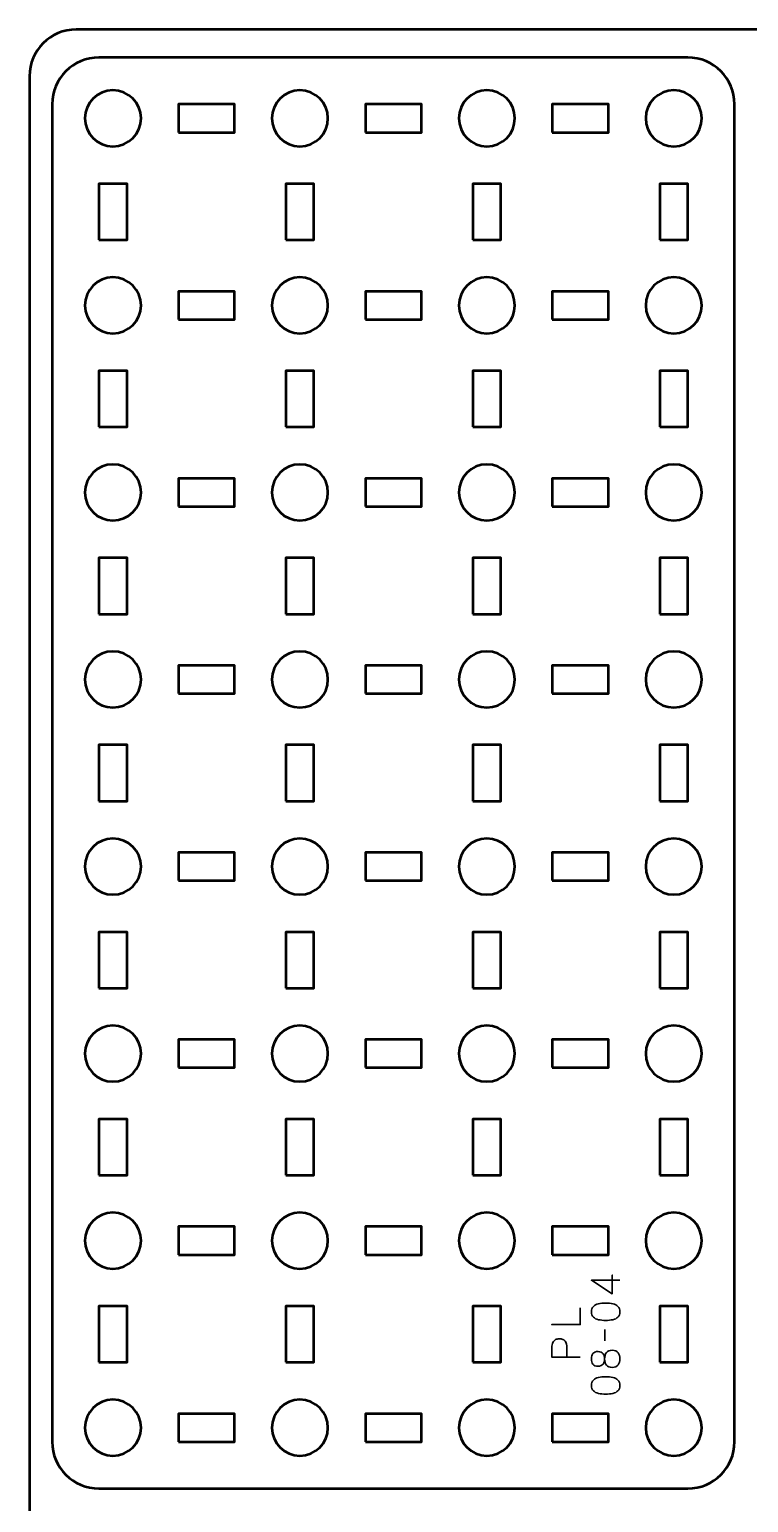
# Model space of a CAD drawing. Header units: centimetres. Extents: x -21 to 0, y -29.7 to 0.
# Drawn here: x -21 to -13.31, y -15.75 to 0 of the extents above; entities that cross this region are included whole.
import ezdxf

# ---------------------------------------------------------------- set-up
doc = ezdxf.new("R2010")
doc.units = ezdxf.units.CM
doc.header["$MEASUREMENT"] = 0
doc.layers.add('Layer 1', color=7, linetype='Continuous')

msp = doc.modelspace()

# ---------------------------------------------------------------- linework, layer by layer
at = {"layer": 'Layer 1', "color": 22, "lineweight": 53}
msp.add_open_spline([(-21.00003, -29.19996), (-21.00003, -29.19996), (-21.00003, -0.49992), (-21.00003, -0.49992), (-21.00003, -0.49992), (-21.00003, -0.22295), (-20.77694, 0.00004), (-20.49994, 0.00004), (-20.49994, 0.00004), (-20.49994, 0.00004), (-0.50008, 0.00004), (-0.50008, 0.00004), (-0.50008, 0.00004), (-0.22294, 0.00004), (0.00002, -0.22295), (0.00002, -0.49992), (0.00002, -0.49992), (0.00002, -0.49992), (0.00002, -29.19996), (0.00002, -29.19996), (0.00002, -29.19996), (0.00002, -29.47696), (-0.22294, -29.70005), (-0.50008, -29.70005), (-0.50008, -29.70005), (-0.50008, -29.70005), (-20.49994, -29.70005), (-20.49994, -29.70005), (-20.49994, -29.70005), (-20.77694, -29.70005), (-21.00003, -29.47696), (-21.00003, -29.19996)], degree=3, knots=[0, 0, 0, 0, 0.125, 0.125, 0.125, 0.125, 0.25, 0.25, 0.25, 0.25, 0.375, 0.375, 0.375, 0.375, 0.5, 0.5, 0.5, 0.5, 0.625, 0.625, 0.625, 0.625, 0.75, 0.75, 0.75, 0.75, 0.875, 0.875, 0.875, 0.875, 1, 1, 1, 1], dxfattribs=at)
at = {"layer": 'Layer 1', "color": 2, "lineweight": 53}
msp.add_open_spline([(-20.75627, -15.09992), (-20.75627, -15.09992), (-20.75627, -0.80006), (-20.75627, -0.80006), (-20.75627, -0.80006), (-20.75627, -0.52292), (-20.53318, -0.29996), (-20.25618, -0.29996), (-20.25618, -0.29996), (-20.25618, -0.29996), (-13.95621, -0.29996), (-13.95621, -0.29996), (-13.95621, -0.29996), (-13.67924, -0.29996), (-13.45625, -0.52292), (-13.45625, -0.80006), (-13.45625, -0.80006), (-13.45625, -0.80006), (-13.45625, -15.09992), (-13.45625, -15.09992), (-13.45625, -15.09992), (-13.45625, -15.37692), (-13.67924, -15.60002), (-13.95621, -15.60002), (-13.95621, -15.60002), (-13.95621, -15.60002), (-20.25618, -15.60002), (-20.25618, -15.60002), (-20.25618, -15.60002), (-20.53318, -15.60002), (-20.75627, -15.37692), (-20.75627, -15.09992)], degree=3, knots=[0, 0, 0, 0, 0.125, 0.125, 0.125, 0.125, 0.25, 0.25, 0.25, 0.25, 0.375, 0.375, 0.375, 0.375, 0.5, 0.5, 0.5, 0.5, 0.625, 0.625, 0.625, 0.625, 0.75, 0.75, 0.75, 0.75, 0.875, 0.875, 0.875, 0.875, 1, 1, 1, 1], dxfattribs=at)
at = {"layer": 'Layer 1', "lineweight": 53}
for points in [[(-20.10624, -0.64999), (-19.94047, -0.64999), (-19.80624, -0.78432), (-19.80624, -0.94999), (-19.80624, -0.94999), (-19.80624, -1.11562), (-19.94047, -1.24999), (-20.10624, -1.24999), (-20.10624, -1.24999), (-20.27191, -1.24999), (-20.40625, -1.11562), (-20.40625, -0.94999), (-20.40625, -0.94999), (-20.40625, -0.78432), (-20.27191, -0.64999), (-20.10624, -0.64999)], [(-18.10617, -0.64999), (-17.94054, -0.64999), (-17.80617, -0.78432), (-17.80617, -0.94999), (-17.80617, -0.94999), (-17.80617, -1.11562), (-17.94054, -1.24999), (-18.10617, -1.24999), (-18.10617, -1.24999), (-18.27194, -1.24999), (-18.40617, -1.11562), (-18.40617, -0.94999), (-18.40617, -0.94999), (-18.40617, -0.78432), (-18.27194, -0.64999), (-18.10617, -0.64999)], [(-16.10625, -0.64999), (-15.94058, -0.64999), (-15.80625, -0.78432), (-15.80625, -0.94999), (-15.80625, -0.94999), (-15.80625, -1.11562), (-15.94058, -1.24999), (-16.10625, -1.24999), (-16.10625, -1.24999), (-16.27188, -1.24999), (-16.40625, -1.11562), (-16.40625, -0.94999), (-16.40625, -0.94999), (-16.40625, -0.78432), (-16.27188, -0.64999), (-16.10625, -0.64999)], [(-14.10628, -0.64999), (-13.94051, -0.64999), (-13.80628, -0.78432), (-13.80628, -0.94999), (-13.80628, -0.94999), (-13.80628, -1.11562), (-13.94051, -1.24999), (-14.10628, -1.24999), (-14.10628, -1.24999), (-14.27195, -1.24999), (-14.40628, -1.11562), (-14.40628, -0.94999), (-14.40628, -0.94999), (-14.40628, -0.78432), (-14.27195, -0.64999), (-14.10628, -0.64999)], [(-19.40623, -1.10006), (-19.40623, -1.10006), (-19.40623, -0.80006), (-19.40623, -0.80006), (-19.40623, -0.80006), (-19.40623, -0.80006), (-18.80622, -0.80006), (-18.80622, -0.80006), (-18.80622, -0.80006), (-18.80622, -0.80006), (-18.80622, -1.10006), (-18.80622, -1.10006), (-18.80622, -1.10006), (-18.80622, -1.10006), (-19.40623, -1.10006), (-19.40623, -1.10006)], [(-17.40626, -1.10006), (-17.40626, -1.10006), (-17.40626, -0.80006), (-17.40626, -0.80006), (-17.40626, -0.80006), (-17.40626, -0.80006), (-16.80627, -0.80006), (-16.80627, -0.80006), (-16.80627, -0.80006), (-16.80627, -0.80006), (-16.80627, -1.10006), (-16.80627, -1.10006), (-16.80627, -1.10006), (-16.80627, -1.10006), (-17.40626, -1.10006), (-17.40626, -1.10006)], [(-15.4062, -1.10006), (-15.4062, -1.10006), (-15.4062, -0.80006), (-15.4062, -0.80006), (-15.4062, -0.80006), (-15.4062, -0.80006), (-14.80619, -0.80006), (-14.80619, -0.80006), (-14.80619, -0.80006), (-14.80619, -0.80006), (-14.80619, -1.10006), (-14.80619, -1.10006), (-14.80619, -1.10006), (-14.80619, -1.10006), (-15.4062, -1.10006), (-15.4062, -1.10006)], [(-20.25618, -2.25001), (-20.25618, -2.25001), (-20.25618, -1.65001), (-20.25618, -1.65001), (-20.25618, -1.65001), (-20.25618, -1.65001), (-19.95617, -1.65001), (-19.95617, -1.65001), (-19.95617, -1.65001), (-19.95617, -1.65001), (-19.95617, -2.25001), (-19.95617, -2.25001), (-19.95617, -2.25001), (-19.95617, -2.25001), (-20.25618, -2.25001), (-20.25618, -2.25001)], [(-18.25624, -2.25001), (-18.25624, -2.25001), (-18.25624, -1.65001), (-18.25624, -1.65001), (-18.25624, -1.65001), (-18.25624, -1.65001), (-17.95624, -1.65001), (-17.95624, -1.65001), (-17.95624, -1.65001), (-17.95624, -1.65001), (-17.95624, -2.25001), (-17.95624, -2.25001), (-17.95624, -2.25001), (-17.95624, -2.25001), (-18.25624, -2.25001), (-18.25624, -2.25001)], [(-16.25632, -2.25001), (-16.25632, -2.25001), (-16.25632, -1.65001), (-16.25632, -1.65001), (-16.25632, -1.65001), (-16.25632, -1.65001), (-15.95632, -1.65001), (-15.95632, -1.65001), (-15.95632, -1.65001), (-15.95632, -1.65001), (-15.95632, -2.25001), (-15.95632, -2.25001), (-15.95632, -2.25001), (-15.95632, -2.25001), (-16.25632, -2.25001), (-16.25632, -2.25001)], [(-14.25621, -2.25001), (-14.25621, -2.25001), (-14.25621, -1.65001), (-14.25621, -1.65001), (-14.25621, -1.65001), (-14.25621, -1.65001), (-13.95621, -1.65001), (-13.95621, -1.65001), (-13.95621, -1.65001), (-13.95621, -1.65001), (-13.95621, -2.25001), (-13.95621, -2.25001), (-13.95621, -2.25001), (-13.95621, -2.25001), (-14.25621, -2.25001), (-14.25621, -2.25001)], [(-20.10624, -2.64992), (-19.94047, -2.64992), (-19.80624, -2.78429), (-19.80624, -2.94992), (-19.80624, -2.94992), (-19.80624, -3.11569), (-19.94047, -3.24992), (-20.10624, -3.24992), (-20.10624, -3.24992), (-20.27191, -3.24992), (-20.40625, -3.11569), (-20.40625, -2.94992), (-20.40625, -2.94992), (-20.40625, -2.78429), (-20.27191, -2.64992), (-20.10624, -2.64992)], [(-18.10617, -2.64992), (-17.94054, -2.64992), (-17.80617, -2.78429), (-17.80617, -2.94992), (-17.80617, -2.94992), (-17.80617, -3.11569), (-17.94054, -3.24992), (-18.10617, -3.24992), (-18.10617, -3.24992), (-18.27194, -3.24992), (-18.40617, -3.11569), (-18.40617, -2.94992), (-18.40617, -2.94992), (-18.40617, -2.78429), (-18.27194, -2.64992), (-18.10617, -2.64992)], [(-16.10625, -2.64992), (-15.94058, -2.64992), (-15.80625, -2.78429), (-15.80625, -2.94992), (-15.80625, -2.94992), (-15.80625, -3.11569), (-15.94058, -3.24992), (-16.10625, -3.24992), (-16.10625, -3.24992), (-16.27188, -3.24992), (-16.40625, -3.11569), (-16.40625, -2.94992), (-16.40625, -2.94992), (-16.40625, -2.78429), (-16.27188, -2.64992), (-16.10625, -2.64992)], [(-14.10628, -2.64992), (-13.94051, -2.64992), (-13.80628, -2.78429), (-13.80628, -2.94992), (-13.80628, -2.94992), (-13.80628, -3.11569), (-13.94051, -3.24992), (-14.10628, -3.24992), (-14.10628, -3.24992), (-14.27195, -3.24992), (-14.40628, -3.11569), (-14.40628, -2.94992), (-14.40628, -2.94992), (-14.40628, -2.78429), (-14.27195, -2.64992), (-14.10628, -2.64992)], [(-19.40623, -3.09999), (-19.40623, -3.09999), (-19.40623, -2.79999), (-19.40623, -2.79999), (-19.40623, -2.79999), (-19.40623, -2.79999), (-18.80622, -2.79999), (-18.80622, -2.79999), (-18.80622, -2.79999), (-18.80622, -2.79999), (-18.80622, -3.09999), (-18.80622, -3.09999), (-18.80622, -3.09999), (-18.80622, -3.09999), (-19.40623, -3.09999), (-19.40623, -3.09999)], [(-17.40626, -3.09999), (-17.40626, -3.09999), (-17.40626, -2.79999), (-17.40626, -2.79999), (-17.40626, -2.79999), (-17.40626, -2.79999), (-16.80627, -2.79999), (-16.80627, -2.79999), (-16.80627, -2.79999), (-16.80627, -2.79999), (-16.80627, -3.09999), (-16.80627, -3.09999), (-16.80627, -3.09999), (-16.80627, -3.09999), (-17.40626, -3.09999), (-17.40626, -3.09999)], [(-15.4062, -3.09999), (-15.4062, -3.09999), (-15.4062, -2.79999), (-15.4062, -2.79999), (-15.4062, -2.79999), (-15.4062, -2.79999), (-14.80619, -2.79999), (-14.80619, -2.79999), (-14.80619, -2.79999), (-14.80619, -2.79999), (-14.80619, -3.09999), (-14.80619, -3.09999), (-14.80619, -3.09999), (-14.80619, -3.09999), (-15.4062, -3.09999), (-15.4062, -3.09999)], [(-20.25618, -4.24998), (-20.25618, -4.24998), (-20.25618, -3.64997), (-20.25618, -3.64997), (-20.25618, -3.64997), (-20.25618, -3.64997), (-19.95617, -3.64997), (-19.95617, -3.64997), (-19.95617, -3.64997), (-19.95617, -3.64997), (-19.95617, -4.24998), (-19.95617, -4.24998), (-19.95617, -4.24998), (-19.95617, -4.24998), (-20.25618, -4.24998), (-20.25618, -4.24998)], [(-18.25624, -4.24998), (-18.25624, -4.24998), (-18.25624, -3.64997), (-18.25624, -3.64997), (-18.25624, -3.64997), (-18.25624, -3.64997), (-17.95624, -3.64997), (-17.95624, -3.64997), (-17.95624, -3.64997), (-17.95624, -3.64997), (-17.95624, -4.24998), (-17.95624, -4.24998), (-17.95624, -4.24998), (-17.95624, -4.24998), (-18.25624, -4.24998), (-18.25624, -4.24998)], [(-16.25632, -4.24998), (-16.25632, -4.24998), (-16.25632, -3.64997), (-16.25632, -3.64997), (-16.25632, -3.64997), (-16.25632, -3.64997), (-15.95632, -3.64997), (-15.95632, -3.64997), (-15.95632, -3.64997), (-15.95632, -3.64997), (-15.95632, -4.24998), (-15.95632, -4.24998), (-15.95632, -4.24998), (-15.95632, -4.24998), (-16.25632, -4.24998), (-16.25632, -4.24998)], [(-14.25621, -4.24998), (-14.25621, -4.24998), (-14.25621, -3.64997), (-14.25621, -3.64997), (-14.25621, -3.64997), (-14.25621, -3.64997), (-13.95621, -3.64997), (-13.95621, -3.64997), (-13.95621, -3.64997), (-13.95621, -3.64997), (-13.95621, -4.24998), (-13.95621, -4.24998), (-13.95621, -4.24998), (-13.95621, -4.24998), (-14.25621, -4.24998), (-14.25621, -4.24998)], [(-20.10624, -4.65003), (-19.94047, -4.65003), (-19.80624, -4.78436), (-19.80624, -4.94998), (-19.80624, -4.94998), (-19.80624, -5.11565), (-19.94047, -5.24999), (-20.10624, -5.24999), (-20.10624, -5.24999), (-20.27191, -5.24999), (-20.40625, -5.11565), (-20.40625, -4.94998), (-20.40625, -4.94998), (-20.40625, -4.78436), (-20.27191, -4.65003), (-20.10624, -4.65003)], [(-18.10617, -4.65003), (-17.94054, -4.65003), (-17.80617, -4.78436), (-17.80617, -4.94998), (-17.80617, -4.94998), (-17.80617, -5.11565), (-17.94054, -5.24999), (-18.10617, -5.24999), (-18.10617, -5.24999), (-18.27194, -5.24999), (-18.40617, -5.11565), (-18.40617, -4.94998), (-18.40617, -4.94998), (-18.40617, -4.78436), (-18.27194, -4.65003), (-18.10617, -4.65003)], [(-16.10625, -4.65003), (-15.94058, -4.65003), (-15.80625, -4.78436), (-15.80625, -4.94998), (-15.80625, -4.94998), (-15.80625, -5.11565), (-15.94058, -5.24999), (-16.10625, -5.24999), (-16.10625, -5.24999), (-16.27188, -5.24999), (-16.40625, -5.11565), (-16.40625, -4.94998), (-16.40625, -4.94998), (-16.40625, -4.78436), (-16.27188, -4.65003), (-16.10625, -4.65003)], [(-14.10628, -4.65003), (-13.94051, -4.65003), (-13.80628, -4.78436), (-13.80628, -4.94998), (-13.80628, -4.94998), (-13.80628, -5.11565), (-13.94051, -5.24999), (-14.10628, -5.24999), (-14.10628, -5.24999), (-14.27195, -5.24999), (-14.40628, -5.11565), (-14.40628, -4.94998), (-14.40628, -4.94998), (-14.40628, -4.78436), (-14.27195, -4.65003), (-14.10628, -4.65003)], [(-19.40623, -5.09992), (-19.40623, -5.09992), (-19.40623, -4.79991), (-19.40623, -4.79991), (-19.40623, -4.79991), (-19.40623, -4.79991), (-18.80622, -4.79991), (-18.80622, -4.79991), (-18.80622, -4.79991), (-18.80622, -4.79991), (-18.80622, -5.09992), (-18.80622, -5.09992), (-18.80622, -5.09992), (-18.80622, -5.09992), (-19.40623, -5.09992), (-19.40623, -5.09992)], [(-17.40626, -5.09992), (-17.40626, -5.09992), (-17.40626, -4.79991), (-17.40626, -4.79991), (-17.40626, -4.79991), (-17.40626, -4.79991), (-16.80627, -4.79991), (-16.80627, -4.79991), (-16.80627, -4.79991), (-16.80627, -4.79991), (-16.80627, -5.09992), (-16.80627, -5.09992), (-16.80627, -5.09992), (-16.80627, -5.09992), (-17.40626, -5.09992), (-17.40626, -5.09992)], [(-15.4062, -5.09992), (-15.4062, -5.09992), (-15.4062, -4.79991), (-15.4062, -4.79991), (-15.4062, -4.79991), (-15.4062, -4.79991), (-14.80619, -4.79991), (-14.80619, -4.79991), (-14.80619, -4.79991), (-14.80619, -4.79991), (-14.80619, -5.09992), (-14.80619, -5.09992), (-14.80619, -5.09992), (-14.80619, -5.09992), (-15.4062, -5.09992), (-15.4062, -5.09992)], [(-20.25618, -6.25004), (-20.25618, -6.25004), (-20.25618, -5.65004), (-20.25618, -5.65004), (-20.25618, -5.65004), (-20.25618, -5.65004), (-19.95617, -5.65004), (-19.95617, -5.65004), (-19.95617, -5.65004), (-19.95617, -5.65004), (-19.95617, -6.25004), (-19.95617, -6.25004), (-19.95617, -6.25004), (-19.95617, -6.25004), (-20.25618, -6.25004), (-20.25618, -6.25004)], [(-18.25624, -6.25004), (-18.25624, -6.25004), (-18.25624, -5.65004), (-18.25624, -5.65004), (-18.25624, -5.65004), (-18.25624, -5.65004), (-17.95624, -5.65004), (-17.95624, -5.65004), (-17.95624, -5.65004), (-17.95624, -5.65004), (-17.95624, -6.25004), (-17.95624, -6.25004), (-17.95624, -6.25004), (-17.95624, -6.25004), (-18.25624, -6.25004), (-18.25624, -6.25004)], [(-16.25632, -6.25004), (-16.25632, -6.25004), (-16.25632, -5.65004), (-16.25632, -5.65004), (-16.25632, -5.65004), (-16.25632, -5.65004), (-15.95632, -5.65004), (-15.95632, -5.65004), (-15.95632, -5.65004), (-15.95632, -5.65004), (-15.95632, -6.25004), (-15.95632, -6.25004), (-15.95632, -6.25004), (-15.95632, -6.25004), (-16.25632, -6.25004), (-16.25632, -6.25004)], [(-14.25621, -6.25004), (-14.25621, -6.25004), (-14.25621, -5.65004), (-14.25621, -5.65004), (-14.25621, -5.65004), (-14.25621, -5.65004), (-13.95621, -5.65004), (-13.95621, -5.65004), (-13.95621, -5.65004), (-13.95621, -5.65004), (-13.95621, -6.25004), (-13.95621, -6.25004), (-13.95621, -6.25004), (-13.95621, -6.25004), (-14.25621, -6.25004), (-14.25621, -6.25004)], [(-20.10624, -6.64995), (-19.94047, -6.64995), (-19.80624, -6.78432), (-19.80624, -6.94995), (-19.80624, -6.94995), (-19.80624, -7.11572), (-19.94047, -7.24995), (-20.10624, -7.24995), (-20.10624, -7.24995), (-20.27191, -7.24995), (-20.40625, -7.11572), (-20.40625, -6.94995), (-20.40625, -6.94995), (-20.40625, -6.78432), (-20.27191, -6.64995), (-20.10624, -6.64995)], [(-18.10617, -6.64995), (-17.94054, -6.64995), (-17.80617, -6.78432), (-17.80617, -6.94995), (-17.80617, -6.94995), (-17.80617, -7.11572), (-17.94054, -7.24995), (-18.10617, -7.24995), (-18.10617, -7.24995), (-18.27194, -7.24995), (-18.40617, -7.11572), (-18.40617, -6.94995), (-18.40617, -6.94995), (-18.40617, -6.78432), (-18.27194, -6.64995), (-18.10617, -6.64995)], [(-16.10625, -6.64995), (-15.94058, -6.64995), (-15.80625, -6.78432), (-15.80625, -6.94995), (-15.80625, -6.94995), (-15.80625, -7.11572), (-15.94058, -7.24995), (-16.10625, -7.24995), (-16.10625, -7.24995), (-16.27188, -7.24995), (-16.40625, -7.11572), (-16.40625, -6.94995), (-16.40625, -6.94995), (-16.40625, -6.78432), (-16.27188, -6.64995), (-16.10625, -6.64995)], [(-14.10628, -6.64995), (-13.94051, -6.64995), (-13.80628, -6.78432), (-13.80628, -6.94995), (-13.80628, -6.94995), (-13.80628, -7.11572), (-13.94051, -7.24995), (-14.10628, -7.24995), (-14.10628, -7.24995), (-14.27195, -7.24995), (-14.40628, -7.11572), (-14.40628, -6.94995), (-14.40628, -6.94995), (-14.40628, -6.78432), (-14.27195, -6.64995), (-14.10628, -6.64995)], [(-19.40623, -7.10002), (-19.40623, -7.10002), (-19.40623, -6.80002), (-19.40623, -6.80002), (-19.40623, -6.80002), (-19.40623, -6.80002), (-18.80622, -6.80002), (-18.80622, -6.80002), (-18.80622, -6.80002), (-18.80622, -6.80002), (-18.80622, -7.10002), (-18.80622, -7.10002), (-18.80622, -7.10002), (-18.80622, -7.10002), (-19.40623, -7.10002), (-19.40623, -7.10002)], [(-17.40626, -7.10002), (-17.40626, -7.10002), (-17.40626, -6.80002), (-17.40626, -6.80002), (-17.40626, -6.80002), (-17.40626, -6.80002), (-16.80627, -6.80002), (-16.80627, -6.80002), (-16.80627, -6.80002), (-16.80627, -6.80002), (-16.80627, -7.10002), (-16.80627, -7.10002), (-16.80627, -7.10002), (-16.80627, -7.10002), (-17.40626, -7.10002), (-17.40626, -7.10002)], [(-15.4062, -7.10002), (-15.4062, -7.10002), (-15.4062, -6.80002), (-15.4062, -6.80002), (-15.4062, -6.80002), (-15.4062, -6.80002), (-14.80619, -6.80002), (-14.80619, -6.80002), (-14.80619, -6.80002), (-14.80619, -6.80002), (-14.80619, -7.10002), (-14.80619, -7.10002), (-14.80619, -7.10002), (-14.80619, -7.10002), (-15.4062, -7.10002), (-15.4062, -7.10002)], [(-20.25618, -8.24997), (-20.25618, -8.24997), (-20.25618, -7.64997), (-20.25618, -7.64997), (-20.25618, -7.64997), (-20.25618, -7.64997), (-19.95617, -7.64997), (-19.95617, -7.64997), (-19.95617, -7.64997), (-19.95617, -7.64997), (-19.95617, -8.24997), (-19.95617, -8.24997), (-19.95617, -8.24997), (-19.95617, -8.24997), (-20.25618, -8.24997), (-20.25618, -8.24997)], [(-18.25624, -8.24997), (-18.25624, -8.24997), (-18.25624, -7.64997), (-18.25624, -7.64997), (-18.25624, -7.64997), (-18.25624, -7.64997), (-17.95624, -7.64997), (-17.95624, -7.64997), (-17.95624, -7.64997), (-17.95624, -7.64997), (-17.95624, -8.24997), (-17.95624, -8.24997), (-17.95624, -8.24997), (-17.95624, -8.24997), (-18.25624, -8.24997), (-18.25624, -8.24997)], [(-16.25632, -8.24997), (-16.25632, -8.24997), (-16.25632, -7.64997), (-16.25632, -7.64997), (-16.25632, -7.64997), (-16.25632, -7.64997), (-15.95632, -7.64997), (-15.95632, -7.64997), (-15.95632, -7.64997), (-15.95632, -7.64997), (-15.95632, -8.24997), (-15.95632, -8.24997), (-15.95632, -8.24997), (-15.95632, -8.24997), (-16.25632, -8.24997), (-16.25632, -8.24997)], [(-14.25621, -8.24997), (-14.25621, -8.24997), (-14.25621, -7.64997), (-14.25621, -7.64997), (-14.25621, -7.64997), (-14.25621, -7.64997), (-13.95621, -7.64997), (-13.95621, -7.64997), (-13.95621, -7.64997), (-13.95621, -7.64997), (-13.95621, -8.24997), (-13.95621, -8.24997), (-13.95621, -8.24997), (-13.95621, -8.24997), (-14.25621, -8.24997), (-14.25621, -8.24997)], [(-20.10624, -8.65002), (-19.94047, -8.65002), (-19.80624, -8.78426), (-19.80624, -8.95003), (-19.80624, -8.95003), (-19.80624, -9.11569), (-19.94047, -9.25003), (-20.10624, -9.25003), (-20.10624, -9.25003), (-20.27191, -9.25003), (-20.40625, -9.11569), (-20.40625, -8.95003), (-20.40625, -8.95003), (-20.40625, -8.78426), (-20.27191, -8.65002), (-20.10624, -8.65002)], [(-18.10617, -8.65002), (-17.94054, -8.65002), (-17.80617, -8.78426), (-17.80617, -8.95003), (-17.80617, -8.95003), (-17.80617, -9.11569), (-17.94054, -9.25003), (-18.10617, -9.25003), (-18.10617, -9.25003), (-18.27194, -9.25003), (-18.40617, -9.11569), (-18.40617, -8.95003), (-18.40617, -8.95003), (-18.40617, -8.78426), (-18.27194, -8.65002), (-18.10617, -8.65002)], [(-16.10625, -8.65002), (-15.94058, -8.65002), (-15.80625, -8.78426), (-15.80625, -8.95003), (-15.80625, -8.95003), (-15.80625, -9.11569), (-15.94058, -9.25003), (-16.10625, -9.25003), (-16.10625, -9.25003), (-16.27188, -9.25003), (-16.40625, -9.11569), (-16.40625, -8.95003), (-16.40625, -8.95003), (-16.40625, -8.78426), (-16.27188, -8.65002), (-16.10625, -8.65002)], [(-14.10628, -8.65002), (-13.94051, -8.65002), (-13.80628, -8.78426), (-13.80628, -8.95003), (-13.80628, -8.95003), (-13.80628, -9.11569), (-13.94051, -9.25003), (-14.10628, -9.25003), (-14.10628, -9.25003), (-14.27195, -9.25003), (-14.40628, -9.11569), (-14.40628, -8.95003), (-14.40628, -8.95003), (-14.40628, -8.78426), (-14.27195, -8.65002), (-14.10628, -8.65002)], [(-19.40623, -9.09996), (-19.40623, -9.09996), (-19.40623, -8.79995), (-19.40623, -8.79995), (-19.40623, -8.79995), (-19.40623, -8.79995), (-18.80622, -8.79995), (-18.80622, -8.79995), (-18.80622, -8.79995), (-18.80622, -8.79995), (-18.80622, -9.09996), (-18.80622, -9.09996), (-18.80622, -9.09996), (-18.80622, -9.09996), (-19.40623, -9.09996), (-19.40623, -9.09996)], [(-17.40626, -9.09996), (-17.40626, -9.09996), (-17.40626, -8.79995), (-17.40626, -8.79995), (-17.40626, -8.79995), (-17.40626, -8.79995), (-16.80627, -8.79995), (-16.80627, -8.79995), (-16.80627, -8.79995), (-16.80627, -8.79995), (-16.80627, -9.09996), (-16.80627, -9.09996), (-16.80627, -9.09996), (-16.80627, -9.09996), (-17.40626, -9.09996), (-17.40626, -9.09996)], [(-15.4062, -9.09996), (-15.4062, -9.09996), (-15.4062, -8.79995), (-15.4062, -8.79995), (-15.4062, -8.79995), (-15.4062, -8.79995), (-14.80619, -8.79995), (-14.80619, -8.79995), (-14.80619, -8.79995), (-14.80619, -8.79995), (-14.80619, -9.09996), (-14.80619, -9.09996), (-14.80619, -9.09996), (-14.80619, -9.09996), (-15.4062, -9.09996), (-15.4062, -9.09996)], [(-20.25618, -10.24994), (-20.25618, -10.24994), (-20.25618, -9.64994), (-20.25618, -9.64994), (-20.25618, -9.64994), (-20.25618, -9.64994), (-19.95617, -9.64994), (-19.95617, -9.64994), (-19.95617, -9.64994), (-19.95617, -9.64994), (-19.95617, -10.24994), (-19.95617, -10.24994), (-19.95617, -10.24994), (-19.95617, -10.24994), (-20.25618, -10.24994), (-20.25618, -10.24994)], [(-18.25624, -10.24994), (-18.25624, -10.24994), (-18.25624, -9.64994), (-18.25624, -9.64994), (-18.25624, -9.64994), (-18.25624, -9.64994), (-17.95624, -9.64994), (-17.95624, -9.64994), (-17.95624, -9.64994), (-17.95624, -9.64994), (-17.95624, -10.24994), (-17.95624, -10.24994), (-17.95624, -10.24994), (-17.95624, -10.24994), (-18.25624, -10.24994), (-18.25624, -10.24994)], [(-16.25632, -10.24994), (-16.25632, -10.24994), (-16.25632, -9.64994), (-16.25632, -9.64994), (-16.25632, -9.64994), (-16.25632, -9.64994), (-15.95632, -9.64994), (-15.95632, -9.64994), (-15.95632, -9.64994), (-15.95632, -9.64994), (-15.95632, -10.24994), (-15.95632, -10.24994), (-15.95632, -10.24994), (-15.95632, -10.24994), (-16.25632, -10.24994), (-16.25632, -10.24994)], [(-14.25621, -10.24994), (-14.25621, -10.24994), (-14.25621, -9.64994), (-14.25621, -9.64994), (-14.25621, -9.64994), (-14.25621, -9.64994), (-13.95621, -9.64994), (-13.95621, -9.64994), (-13.95621, -9.64994), (-13.95621, -9.64994), (-13.95621, -10.24994), (-13.95621, -10.24994), (-13.95621, -10.24994), (-13.95621, -10.24994), (-14.25621, -10.24994), (-14.25621, -10.24994)], [(-20.10624, -10.64999), (-19.94047, -10.64999), (-19.80624, -10.78433), (-19.80624, -10.94999), (-19.80624, -10.94999), (-19.80624, -11.11562), (-19.94047, -11.25), (-20.10624, -11.25), (-20.10624, -11.25), (-20.27191, -11.25), (-20.40625, -11.11562), (-20.40625, -10.94999), (-20.40625, -10.94999), (-20.40625, -10.78433), (-20.27191, -10.64999), (-20.10624, -10.64999)], [(-18.10617, -10.64999), (-17.94054, -10.64999), (-17.80617, -10.78433), (-17.80617, -10.94999), (-17.80617, -10.94999), (-17.80617, -11.11562), (-17.94054, -11.25), (-18.10617, -11.25), (-18.10617, -11.25), (-18.27194, -11.25), (-18.40617, -11.11562), (-18.40617, -10.94999), (-18.40617, -10.94999), (-18.40617, -10.78433), (-18.27194, -10.64999), (-18.10617, -10.64999)], [(-16.10625, -10.64999), (-15.94058, -10.64999), (-15.80625, -10.78433), (-15.80625, -10.94999), (-15.80625, -10.94999), (-15.80625, -11.11562), (-15.94058, -11.25), (-16.10625, -11.25), (-16.10625, -11.25), (-16.27188, -11.25), (-16.40625, -11.11562), (-16.40625, -10.94999), (-16.40625, -10.94999), (-16.40625, -10.78433), (-16.27188, -10.64999), (-16.10625, -10.64999)], [(-14.10628, -10.64999), (-13.94051, -10.64999), (-13.80628, -10.78433), (-13.80628, -10.94999), (-13.80628, -10.94999), (-13.80628, -11.11562), (-13.94051, -11.25), (-14.10628, -11.25), (-14.10628, -11.25), (-14.27195, -11.25), (-14.40628, -11.11562), (-14.40628, -10.94999), (-14.40628, -10.94999), (-14.40628, -10.78433), (-14.27195, -10.64999), (-14.10628, -10.64999)], [(-19.40623, -11.10007), (-19.40623, -11.10007), (-19.40623, -10.80006), (-19.40623, -10.80006), (-19.40623, -10.80006), (-19.40623, -10.80006), (-18.80622, -10.80006), (-18.80622, -10.80006), (-18.80622, -10.80006), (-18.80622, -10.80006), (-18.80622, -11.10007), (-18.80622, -11.10007), (-18.80622, -11.10007), (-18.80622, -11.10007), (-19.40623, -11.10007), (-19.40623, -11.10007)], [(-17.40626, -11.10007), (-17.40626, -11.10007), (-17.40626, -10.80006), (-17.40626, -10.80006), (-17.40626, -10.80006), (-17.40626, -10.80006), (-16.80627, -10.80006), (-16.80627, -10.80006), (-16.80627, -10.80006), (-16.80627, -10.80006), (-16.80627, -11.10007), (-16.80627, -11.10007), (-16.80627, -11.10007), (-16.80627, -11.10007), (-17.40626, -11.10007), (-17.40626, -11.10007)], [(-15.4062, -11.10007), (-15.4062, -11.10007), (-15.4062, -10.80006), (-15.4062, -10.80006), (-15.4062, -10.80006), (-15.4062, -10.80006), (-14.80619, -10.80006), (-14.80619, -10.80006), (-14.80619, -10.80006), (-14.80619, -10.80006), (-14.80619, -11.10007), (-14.80619, -11.10007), (-14.80619, -11.10007), (-14.80619, -11.10007), (-15.4062, -11.10007), (-15.4062, -11.10007)], [(-20.25618, -12.25001), (-20.25618, -12.25001), (-20.25618, -11.65001), (-20.25618, -11.65001), (-20.25618, -11.65001), (-20.25618, -11.65001), (-19.95617, -11.65001), (-19.95617, -11.65001), (-19.95617, -11.65001), (-19.95617, -11.65001), (-19.95617, -12.25001), (-19.95617, -12.25001), (-19.95617, -12.25001), (-19.95617, -12.25001), (-20.25618, -12.25001), (-20.25618, -12.25001)], [(-18.25624, -12.25001), (-18.25624, -12.25001), (-18.25624, -11.65001), (-18.25624, -11.65001), (-18.25624, -11.65001), (-18.25624, -11.65001), (-17.95624, -11.65001), (-17.95624, -11.65001), (-17.95624, -11.65001), (-17.95624, -11.65001), (-17.95624, -12.25001), (-17.95624, -12.25001), (-17.95624, -12.25001), (-17.95624, -12.25001), (-18.25624, -12.25001), (-18.25624, -12.25001)], [(-16.25632, -12.25001), (-16.25632, -12.25001), (-16.25632, -11.65001), (-16.25632, -11.65001), (-16.25632, -11.65001), (-16.25632, -11.65001), (-15.95632, -11.65001), (-15.95632, -11.65001), (-15.95632, -11.65001), (-15.95632, -11.65001), (-15.95632, -12.25001), (-15.95632, -12.25001), (-15.95632, -12.25001), (-15.95632, -12.25001), (-16.25632, -12.25001), (-16.25632, -12.25001)], [(-14.25621, -12.25001), (-14.25621, -12.25001), (-14.25621, -11.65001), (-14.25621, -11.65001), (-14.25621, -11.65001), (-14.25621, -11.65001), (-13.95621, -11.65001), (-13.95621, -11.65001), (-13.95621, -11.65001), (-13.95621, -11.65001), (-13.95621, -12.25001), (-13.95621, -12.25001), (-13.95621, -12.25001), (-13.95621, -12.25001), (-14.25621, -12.25001), (-14.25621, -12.25001)], [(-20.10624, -12.64991), (-19.94047, -12.64991), (-19.80624, -12.78429), (-19.80624, -12.94992), (-19.80624, -12.94992), (-19.80624, -13.11569), (-19.94047, -13.24992), (-20.10624, -13.24992), (-20.10624, -13.24992), (-20.27191, -13.24992), (-20.40625, -13.11569), (-20.40625, -12.94992), (-20.40625, -12.94992), (-20.40625, -12.78429), (-20.27191, -12.64991), (-20.10624, -12.64991)], [(-18.10617, -12.64991), (-17.94054, -12.64991), (-17.80617, -12.78429), (-17.80617, -12.94992), (-17.80617, -12.94992), (-17.80617, -13.11569), (-17.94054, -13.24992), (-18.10617, -13.24992), (-18.10617, -13.24992), (-18.27194, -13.24992), (-18.40617, -13.11569), (-18.40617, -12.94992), (-18.40617, -12.94992), (-18.40617, -12.78429), (-18.27194, -12.64991), (-18.10617, -12.64991)], [(-16.10625, -12.64991), (-15.94058, -12.64991), (-15.80625, -12.78429), (-15.80625, -12.94992), (-15.80625, -12.94992), (-15.80625, -13.11569), (-15.94058, -13.24992), (-16.10625, -13.24992), (-16.10625, -13.24992), (-16.27188, -13.24992), (-16.40625, -13.11569), (-16.40625, -12.94992), (-16.40625, -12.94992), (-16.40625, -12.78429), (-16.27188, -12.64991), (-16.10625, -12.64991)], [(-14.10628, -12.64991), (-13.94051, -12.64991), (-13.80628, -12.78429), (-13.80628, -12.94992), (-13.80628, -12.94992), (-13.80628, -13.11569), (-13.94051, -13.24992), (-14.10628, -13.24992), (-14.10628, -13.24992), (-14.27195, -13.24992), (-14.40628, -13.11569), (-14.40628, -12.94992), (-14.40628, -12.94992), (-14.40628, -12.78429), (-14.27195, -12.64991), (-14.10628, -12.64991)], [(-19.40623, -13.09999), (-19.40623, -13.09999), (-19.40623, -12.79999), (-19.40623, -12.79999), (-19.40623, -12.79999), (-19.40623, -12.79999), (-18.80622, -12.79999), (-18.80622, -12.79999), (-18.80622, -12.79999), (-18.80622, -12.79999), (-18.80622, -13.09999), (-18.80622, -13.09999), (-18.80622, -13.09999), (-18.80622, -13.09999), (-19.40623, -13.09999), (-19.40623, -13.09999)], [(-17.40626, -13.09999), (-17.40626, -13.09999), (-17.40626, -12.79999), (-17.40626, -12.79999), (-17.40626, -12.79999), (-17.40626, -12.79999), (-16.80627, -12.79999), (-16.80627, -12.79999), (-16.80627, -12.79999), (-16.80627, -12.79999), (-16.80627, -13.09999), (-16.80627, -13.09999), (-16.80627, -13.09999), (-16.80627, -13.09999), (-17.40626, -13.09999), (-17.40626, -13.09999)], [(-15.4062, -13.09999), (-15.4062, -13.09999), (-15.4062, -12.79999), (-15.4062, -12.79999), (-15.4062, -12.79999), (-15.4062, -12.79999), (-14.80619, -12.79999), (-14.80619, -12.79999), (-14.80619, -12.79999), (-14.80619, -12.79999), (-14.80619, -13.09999), (-14.80619, -13.09999), (-14.80619, -13.09999), (-14.80619, -13.09999), (-15.4062, -13.09999), (-15.4062, -13.09999)], [(-20.25618, -14.24997), (-20.25618, -14.24997), (-20.25618, -13.64997), (-20.25618, -13.64997), (-20.25618, -13.64997), (-20.25618, -13.64997), (-19.95617, -13.64997), (-19.95617, -13.64997), (-19.95617, -13.64997), (-19.95617, -13.64997), (-19.95617, -14.24997), (-19.95617, -14.24997), (-19.95617, -14.24997), (-19.95617, -14.24997), (-20.25618, -14.24997), (-20.25618, -14.24997)], [(-18.25624, -14.24997), (-18.25624, -14.24997), (-18.25624, -13.64997), (-18.25624, -13.64997), (-18.25624, -13.64997), (-18.25624, -13.64997), (-17.95624, -13.64997), (-17.95624, -13.64997), (-17.95624, -13.64997), (-17.95624, -13.64997), (-17.95624, -14.24997), (-17.95624, -14.24997), (-17.95624, -14.24997), (-17.95624, -14.24997), (-18.25624, -14.24997), (-18.25624, -14.24997)], [(-16.25632, -14.24997), (-16.25632, -14.24997), (-16.25632, -13.64997), (-16.25632, -13.64997), (-16.25632, -13.64997), (-16.25632, -13.64997), (-15.95632, -13.64997), (-15.95632, -13.64997), (-15.95632, -13.64997), (-15.95632, -13.64997), (-15.95632, -14.24997), (-15.95632, -14.24997), (-15.95632, -14.24997), (-15.95632, -14.24997), (-16.25632, -14.24997), (-16.25632, -14.24997)], [(-14.25621, -14.24997), (-14.25621, -14.24997), (-14.25621, -13.64997), (-14.25621, -13.64997), (-14.25621, -13.64997), (-14.25621, -13.64997), (-13.95621, -13.64997), (-13.95621, -13.64997), (-13.95621, -13.64997), (-13.95621, -13.64997), (-13.95621, -14.24997), (-13.95621, -14.24997), (-13.95621, -14.24997), (-13.95621, -14.24997), (-14.25621, -14.24997), (-14.25621, -14.24997)], [(-20.10624, -14.64999), (-19.94047, -14.64999), (-19.80624, -14.78422), (-19.80624, -14.94999), (-19.80624, -14.94999), (-19.80624, -15.11565), (-19.94047, -15.24999), (-20.10624, -15.24999), (-20.10624, -15.24999), (-20.27191, -15.24999), (-20.40625, -15.11565), (-20.40625, -14.94999), (-20.40625, -14.94999), (-20.40625, -14.78422), (-20.27191, -14.64999), (-20.10624, -14.64999)], [(-19.40623, -15.09992), (-19.40623, -15.09992), (-19.40623, -14.79992), (-19.40623, -14.79992), (-19.40623, -14.79992), (-19.40623, -14.79992), (-18.80622, -14.79992), (-18.80622, -14.79992), (-18.80622, -14.79992), (-18.80622, -14.79992), (-18.80622, -15.09992), (-18.80622, -15.09992), (-18.80622, -15.09992), (-18.80622, -15.09992), (-19.40623, -15.09992), (-19.40623, -15.09992)], [(-18.10617, -14.64999), (-17.94054, -14.64999), (-17.80617, -14.78422), (-17.80617, -14.94999), (-17.80617, -14.94999), (-17.80617, -15.11565), (-17.94054, -15.24999), (-18.10617, -15.24999), (-18.10617, -15.24999), (-18.27194, -15.24999), (-18.40617, -15.11565), (-18.40617, -14.94999), (-18.40617, -14.94999), (-18.40617, -14.78422), (-18.27194, -14.64999), (-18.10617, -14.64999)], [(-17.40626, -15.09992), (-17.40626, -15.09992), (-17.40626, -14.79992), (-17.40626, -14.79992), (-17.40626, -14.79992), (-17.40626, -14.79992), (-16.80627, -14.79992), (-16.80627, -14.79992), (-16.80627, -14.79992), (-16.80627, -14.79992), (-16.80627, -15.09992), (-16.80627, -15.09992), (-16.80627, -15.09992), (-16.80627, -15.09992), (-17.40626, -15.09992), (-17.40626, -15.09992)], [(-16.10625, -14.64999), (-15.94058, -14.64999), (-15.80625, -14.78422), (-15.80625, -14.94999), (-15.80625, -14.94999), (-15.80625, -15.11565), (-15.94058, -15.24999), (-16.10625, -15.24999), (-16.10625, -15.24999), (-16.27188, -15.24999), (-16.40625, -15.11565), (-16.40625, -14.94999), (-16.40625, -14.94999), (-16.40625, -14.78422), (-16.27188, -14.64999), (-16.10625, -14.64999)], [(-15.4062, -15.09992), (-15.4062, -15.09992), (-15.4062, -14.79992), (-15.4062, -14.79992), (-15.4062, -14.79992), (-15.4062, -14.79992), (-14.80619, -14.79992), (-14.80619, -14.79992), (-14.80619, -14.79992), (-14.80619, -14.79992), (-14.80619, -15.09992), (-14.80619, -15.09992), (-14.80619, -15.09992), (-14.80619, -15.09992), (-15.4062, -15.09992), (-15.4062, -15.09992)], [(-14.10628, -14.64999), (-13.94051, -14.64999), (-13.80628, -14.78422), (-13.80628, -14.94999), (-13.80628, -14.94999), (-13.80628, -15.11565), (-13.94051, -15.24999), (-14.10628, -15.24999), (-14.10628, -15.24999), (-14.27195, -15.24999), (-14.40628, -15.11565), (-14.40628, -14.94999), (-14.40628, -14.94999), (-14.40628, -14.78422), (-14.27195, -14.64999), (-14.10628, -14.64999)]]:
    msp.add_open_spline(points, degree=3, knots=[0, 0, 0, 0, 0.25, 0.25, 0.25, 0.25, 0.5, 0.5, 0.5, 0.5, 0.75, 0.75, 0.75, 0.75, 1, 1, 1, 1], dxfattribs=at)
at = {"layer": 'Layer 1', "color": 40, "lineweight": 30}
for points, knots in [([(-14.68286, -13.37297), (-14.68286, -13.37297), (-14.98808, -13.37297), (-14.98808, -13.37297), (-14.98808, -13.37297), (-14.98808, -13.37297), (-14.76418, -13.51683), (-14.76418, -13.51683), (-14.76418, -13.51683), (-14.76418, -13.51683), (-14.76418, -13.31882), (-14.76418, -13.31882), (-14.76418, -13.31882), (-14.76418, -13.31882), (-14.76418, -13.51683), (-14.76418, -13.51683), (-14.76418, -13.51683), (-14.76418, -13.51683), (-14.98808, -13.37297), (-14.98808, -13.37297), (-14.98808, -13.37297), (-14.98808, -13.37297), (-14.68286, -13.37297), (-14.68286, -13.37297)], [0, 0, 0, 0, 0.16666667, 0.16666667, 0.16666667, 0.16666667, 0.33333333, 0.33333333, 0.33333333, 0.33333333, 0.5, 0.5, 0.5, 0.5, 0.66666667, 0.66666667, 0.66666667, 0.66666667, 0.83333333, 0.83333333, 0.83333333, 0.83333333, 1, 1, 1, 1]), ([(-15.10619, -13.66994), (-15.10619, -13.66994), (-15.10619, -13.84812), (-15.10619, -13.84812), (-15.10619, -13.84812), (-15.10619, -13.84812), (-15.41142, -13.84812), (-15.41142, -13.84812), (-15.41142, -13.84812), (-15.41142, -13.84812), (-15.10619, -13.84812), (-15.10619, -13.84812), (-15.10619, -13.84812), (-15.10619, -13.84812), (-15.10619, -13.66994), (-15.10619, -13.66994)], [0, 0, 0, 0, 0.25, 0.25, 0.25, 0.25, 0.5, 0.5, 0.5, 0.5, 0.75, 0.75, 0.75, 0.75, 1, 1, 1, 1]), ([(-14.68286, -13.70991), (-14.68314, -13.68539), (-14.69002, -13.66637), (-14.70353, -13.65286), (-14.70353, -13.65286), (-14.71705, -13.63949), (-14.73521, -13.63011), (-14.75825, -13.62489), (-14.75825, -13.62489), (-14.78111, -13.61977), (-14.80676, -13.6173), (-14.83526, -13.61758), (-14.83526, -13.61758), (-14.86338, -13.6173), (-14.88902, -13.61977), (-14.91203, -13.62489), (-14.91203, -13.62489), (-14.93478, -13.63011), (-14.95295, -13.63949), (-14.96674, -13.65286), (-14.96674, -13.65286), (-14.98025, -13.66637), (-14.98727, -13.68539), (-14.9877, -13.70991), (-14.9877, -13.70991), (-14.98727, -13.73456), (-14.98025, -13.75358), (-14.96674, -13.76695), (-14.96674, -13.76695), (-14.95295, -13.78046), (-14.93478, -13.7897), (-14.91203, -13.79478), (-14.91203, -13.79478), (-14.88902, -13.80004), (-14.86338, -13.80251), (-14.83526, -13.80209), (-14.83526, -13.80209), (-14.80676, -13.80251), (-14.78111, -13.80004), (-14.75825, -13.79478), (-14.75825, -13.79478), (-14.73521, -13.7897), (-14.71705, -13.78046), (-14.70353, -13.76695), (-14.70353, -13.76695), (-14.69002, -13.75358), (-14.68314, -13.73456), (-14.68286, -13.70991)], [0, 0, 0, 0, 0.08333333, 0.08333333, 0.08333333, 0.08333333, 0.16666667, 0.16666667, 0.16666667, 0.16666667, 0.25, 0.25, 0.25, 0.25, 0.33333333, 0.33333333, 0.33333333, 0.33333333, 0.41666667, 0.41666667, 0.41666667, 0.41666667, 0.5, 0.5, 0.5, 0.5, 0.58333333, 0.58333333, 0.58333333, 0.58333333, 0.66666667, 0.66666667, 0.66666667, 0.66666667, 0.75, 0.75, 0.75, 0.75, 0.83333333, 0.83333333, 0.83333333, 0.83333333, 0.91666667, 0.91666667, 0.91666667, 0.91666667, 1, 1, 1, 1]), ([(-14.68286, -13.70991), (-14.68314, -13.68539), (-14.69002, -13.66637), (-14.70353, -13.65286), (-14.70353, -13.65286), (-14.71705, -13.63949), (-14.73521, -13.63011), (-14.75825, -13.62489), (-14.75825, -13.62489), (-14.78111, -13.61977), (-14.80676, -13.6173), (-14.83526, -13.61758), (-14.83526, -13.61758), (-14.86338, -13.6173), (-14.88902, -13.61977), (-14.91203, -13.62489), (-14.91203, -13.62489), (-14.93478, -13.63011), (-14.95295, -13.63949), (-14.96674, -13.65286), (-14.96674, -13.65286), (-14.98025, -13.66637), (-14.98727, -13.68539), (-14.9877, -13.70991), (-14.9877, -13.70991), (-14.98727, -13.73456), (-14.98025, -13.75358), (-14.96674, -13.76695), (-14.96674, -13.76695), (-14.95295, -13.78046), (-14.93478, -13.7897), (-14.91203, -13.79478), (-14.91203, -13.79478), (-14.88902, -13.80004), (-14.86338, -13.80251), (-14.83526, -13.80209), (-14.83526, -13.80209), (-14.80676, -13.80251), (-14.78111, -13.80004), (-14.75825, -13.79478), (-14.75825, -13.79478), (-14.73521, -13.7897), (-14.71705, -13.78046), (-14.70353, -13.76695), (-14.70353, -13.76695), (-14.69002, -13.75358), (-14.68314, -13.73456), (-14.68286, -13.70991)], [0, 0, 0, 0, 0.08333333, 0.08333333, 0.08333333, 0.08333333, 0.16666667, 0.16666667, 0.16666667, 0.16666667, 0.25, 0.25, 0.25, 0.25, 0.33333333, 0.33333333, 0.33333333, 0.33333333, 0.41666667, 0.41666667, 0.41666667, 0.41666667, 0.5, 0.5, 0.5, 0.5, 0.58333333, 0.58333333, 0.58333333, 0.58333333, 0.66666667, 0.66666667, 0.66666667, 0.66666667, 0.75, 0.75, 0.75, 0.75, 0.83333333, 0.83333333, 0.83333333, 0.83333333, 0.91666667, 0.91666667, 0.91666667, 0.91666667, 1, 1, 1, 1]), ([(-15.10619, -14.19455), (-15.10619, -14.19455), (-15.41142, -14.19455), (-15.41142, -14.19455), (-15.41142, -14.19455), (-15.41142, -14.19455), (-15.41142, -14.09726), (-15.41142, -14.09726), (-15.41142, -14.09726), (-15.41114, -14.07164), (-15.40743, -14.05164), (-15.40027, -14.03746), (-15.40027, -14.03746), (-15.39297, -14.02356), (-15.38344, -14.01375), (-15.37159, -14.00811), (-15.37159, -14.00811), (-15.35974, -14.00261), (-15.34693, -13.99957), (-15.33317, -13.99901), (-15.33317, -13.99901), (-15.3191, -13.99834), (-15.30573, -14.00067), (-15.29306, -14.00617), (-15.29306, -14.00617), (-15.28036, -14.01171), (-15.26992, -14.0212), (-15.26177, -14.03443), (-15.26177, -14.03443), (-15.25366, -14.04794), (-15.24949, -14.06614), (-15.24925, -14.08928), (-15.24925, -14.08928), (-15.24925, -14.08928), (-15.24925, -14.19455), (-15.24925, -14.19455), (-15.24925, -14.19455), (-15.24925, -14.19455), (-15.24925, -14.08928), (-15.24925, -14.08928), (-15.24925, -14.08928), (-15.24949, -14.06653), (-15.25366, -14.0485), (-15.26177, -14.03499), (-15.26177, -14.03499), (-15.26992, -14.02162), (-15.28036, -14.01209), (-15.29306, -14.00645), (-15.29306, -14.00645), (-15.30573, -14.00095), (-15.3191, -13.99848), (-15.33317, -13.99901), (-15.33317, -13.99901), (-15.34693, -13.99957), (-15.35974, -14.00261), (-15.37159, -14.00825), (-15.37159, -14.00825), (-15.38344, -14.01404), (-15.39297, -14.02395), (-15.40027, -14.03788), (-15.40027, -14.03788), (-15.40743, -14.05206), (-15.41114, -14.07193), (-15.41142, -14.09726), (-15.41142, -14.09726), (-15.41142, -14.09726), (-15.41142, -14.19455), (-15.41142, -14.19455), (-15.41142, -14.19455), (-15.41142, -14.19455), (-15.10619, -14.19455), (-15.10619, -14.19455)], [0, 0, 0, 0, 0.05555556, 0.05555556, 0.05555556, 0.05555556, 0.11111111, 0.11111111, 0.11111111, 0.11111111, 0.16666667, 0.16666667, 0.16666667, 0.16666667, 0.22222222, 0.22222222, 0.22222222, 0.22222222, 0.27777778, 0.27777778, 0.27777778, 0.27777778, 0.33333333, 0.33333333, 0.33333333, 0.33333333, 0.38888889, 0.38888889, 0.38888889, 0.38888889, 0.44444444, 0.44444444, 0.44444444, 0.44444444, 0.5, 0.5, 0.5, 0.5, 0.55555556, 0.55555556, 0.55555556, 0.55555556, 0.61111111, 0.61111111, 0.61111111, 0.61111111, 0.66666667, 0.66666667, 0.66666667, 0.66666667, 0.72222222, 0.72222222, 0.72222222, 0.72222222, 0.77777778, 0.77777778, 0.77777778, 0.77777778, 0.83333333, 0.83333333, 0.83333333, 0.83333333, 0.88888889, 0.88888889, 0.88888889, 0.88888889, 0.94444444, 0.94444444, 0.94444444, 0.94444444, 1, 1, 1, 1]), ([(-14.84669, -14.21385), (-14.8463, -14.1918), (-14.85167, -14.17321), (-14.86271, -14.15832), (-14.86271, -14.15832), (-14.87371, -14.14343), (-14.89178, -14.13571), (-14.917, -14.13504), (-14.917, -14.13504), (-14.94208, -14.13557), (-14.96025, -14.14301), (-14.97157, -14.15747), (-14.97157, -14.15747), (-14.98272, -14.17197), (-14.98808, -14.19085), (-14.9877, -14.21385), (-14.9877, -14.21385), (-14.98741, -14.23699), (-14.98191, -14.25576), (-14.97101, -14.27022), (-14.97101, -14.27022), (-14.95997, -14.28469), (-14.94194, -14.29213), (-14.917, -14.29255), (-14.917, -14.29255), (-14.89178, -14.29213), (-14.87371, -14.2844), (-14.86271, -14.26938), (-14.86271, -14.26938), (-14.85167, -14.25463), (-14.8463, -14.23618), (-14.84669, -14.21385)], [0, 0, 0, 0, 0.125, 0.125, 0.125, 0.125, 0.25, 0.25, 0.25, 0.25, 0.375, 0.375, 0.375, 0.375, 0.5, 0.5, 0.5, 0.5, 0.625, 0.625, 0.625, 0.625, 0.75, 0.75, 0.75, 0.75, 0.875, 0.875, 0.875, 0.875, 1, 1, 1, 1]), ([(-14.84669, -14.21385), (-14.8463, -14.1918), (-14.85167, -14.17321), (-14.86271, -14.15832), (-14.86271, -14.15832), (-14.87371, -14.14343), (-14.89178, -14.13571), (-14.917, -14.13504), (-14.917, -14.13504), (-14.94208, -14.13557), (-14.96025, -14.14301), (-14.97157, -14.15747), (-14.97157, -14.15747), (-14.98272, -14.17197), (-14.98808, -14.19085), (-14.9877, -14.21385), (-14.9877, -14.21385), (-14.98741, -14.23699), (-14.98191, -14.25576), (-14.97101, -14.27022), (-14.97101, -14.27022), (-14.95997, -14.28469), (-14.94194, -14.29213), (-14.917, -14.29255), (-14.917, -14.29255), (-14.89178, -14.29213), (-14.87371, -14.2844), (-14.86271, -14.26938), (-14.86271, -14.26938), (-14.85167, -14.25463), (-14.8463, -14.23618), (-14.84669, -14.21385)], [0, 0, 0, 0, 0.125, 0.125, 0.125, 0.125, 0.25, 0.25, 0.25, 0.25, 0.375, 0.375, 0.375, 0.375, 0.5, 0.5, 0.5, 0.5, 0.625, 0.625, 0.625, 0.625, 0.75, 0.75, 0.75, 0.75, 0.875, 0.875, 0.875, 0.875, 1, 1, 1, 1]), ([(-14.68286, -14.21385), (-14.68272, -14.1881), (-14.68907, -14.16644), (-14.70202, -14.14922), (-14.70202, -14.14922), (-14.71496, -14.132), (-14.73592, -14.12304), (-14.76499, -14.12234), (-14.76499, -14.12234), (-14.79377, -14.12276), (-14.81473, -14.13116), (-14.82768, -14.14742), (-14.82768, -14.14742), (-14.84052, -14.16382), (-14.84683, -14.18601), (-14.84669, -14.21385), (-14.84669, -14.21385), (-14.84683, -14.24182), (-14.84052, -14.26387), (-14.82768, -14.27999), (-14.82768, -14.27999), (-14.81473, -14.29626), (-14.79377, -14.30451), (-14.76499, -14.30479), (-14.76499, -14.30479), (-14.73592, -14.30427), (-14.71496, -14.29531), (-14.70202, -14.27805), (-14.70202, -14.27805), (-14.68907, -14.26098), (-14.68272, -14.23964), (-14.68286, -14.21385)], [0, 0, 0, 0, 0.125, 0.125, 0.125, 0.125, 0.25, 0.25, 0.25, 0.25, 0.375, 0.375, 0.375, 0.375, 0.5, 0.5, 0.5, 0.5, 0.625, 0.625, 0.625, 0.625, 0.75, 0.75, 0.75, 0.75, 0.875, 0.875, 0.875, 0.875, 1, 1, 1, 1]), ([(-14.68286, -14.21385), (-14.68272, -14.1881), (-14.68907, -14.16644), (-14.70202, -14.14922), (-14.70202, -14.14922), (-14.71496, -14.132), (-14.73592, -14.12304), (-14.76499, -14.12234), (-14.76499, -14.12234), (-14.79377, -14.12276), (-14.81473, -14.13116), (-14.82768, -14.14742), (-14.82768, -14.14742), (-14.84052, -14.16382), (-14.84683, -14.18601), (-14.84669, -14.21385), (-14.84669, -14.21385), (-14.84683, -14.24182), (-14.84052, -14.26387), (-14.82768, -14.27999), (-14.82768, -14.27999), (-14.81473, -14.29626), (-14.79377, -14.30451), (-14.76499, -14.30479), (-14.76499, -14.30479), (-14.73592, -14.30427), (-14.71496, -14.29531), (-14.70202, -14.27805), (-14.70202, -14.27805), (-14.68907, -14.26098), (-14.68272, -14.23964), (-14.68286, -14.21385)], [0, 0, 0, 0, 0.125, 0.125, 0.125, 0.125, 0.25, 0.25, 0.25, 0.25, 0.375, 0.375, 0.375, 0.375, 0.5, 0.5, 0.5, 0.5, 0.625, 0.625, 0.625, 0.625, 0.75, 0.75, 0.75, 0.75, 0.875, 0.875, 0.875, 0.875, 1, 1, 1, 1]), ([(-14.68286, -14.49787), (-14.68314, -14.47335), (-14.69002, -14.45434), (-14.70353, -14.44083), (-14.70353, -14.44083), (-14.71705, -14.42746), (-14.73521, -14.41807), (-14.75825, -14.41285), (-14.75825, -14.41285), (-14.78111, -14.40774), (-14.80676, -14.40527), (-14.83526, -14.40555), (-14.83526, -14.40555), (-14.86338, -14.40527), (-14.88902, -14.40774), (-14.91203, -14.41285), (-14.91203, -14.41285), (-14.93478, -14.41807), (-14.95295, -14.42746), (-14.96674, -14.44083), (-14.96674, -14.44083), (-14.98025, -14.45434), (-14.98727, -14.47335), (-14.9877, -14.49787), (-14.9877, -14.49787), (-14.98727, -14.52253), (-14.98025, -14.54154), (-14.96674, -14.55491), (-14.96674, -14.55491), (-14.95295, -14.56843), (-14.93478, -14.57767), (-14.91203, -14.58275), (-14.91203, -14.58275), (-14.88902, -14.588), (-14.86338, -14.59047), (-14.83526, -14.59005), (-14.83526, -14.59005), (-14.80676, -14.59047), (-14.78111, -14.588), (-14.75825, -14.58275), (-14.75825, -14.58275), (-14.73521, -14.57767), (-14.71705, -14.56843), (-14.70353, -14.55491), (-14.70353, -14.55491), (-14.69002, -14.54154), (-14.68314, -14.52253), (-14.68286, -14.49787)], [0, 0, 0, 0, 0.08333333, 0.08333333, 0.08333333, 0.08333333, 0.16666667, 0.16666667, 0.16666667, 0.16666667, 0.25, 0.25, 0.25, 0.25, 0.33333333, 0.33333333, 0.33333333, 0.33333333, 0.41666667, 0.41666667, 0.41666667, 0.41666667, 0.5, 0.5, 0.5, 0.5, 0.58333333, 0.58333333, 0.58333333, 0.58333333, 0.66666667, 0.66666667, 0.66666667, 0.66666667, 0.75, 0.75, 0.75, 0.75, 0.83333333, 0.83333333, 0.83333333, 0.83333333, 0.91666667, 0.91666667, 0.91666667, 0.91666667, 1, 1, 1, 1]), ([(-14.68286, -14.49787), (-14.68314, -14.47335), (-14.69002, -14.45434), (-14.70353, -14.44083), (-14.70353, -14.44083), (-14.71705, -14.42746), (-14.73521, -14.41807), (-14.75825, -14.41285), (-14.75825, -14.41285), (-14.78111, -14.40774), (-14.80676, -14.40527), (-14.83526, -14.40555), (-14.83526, -14.40555), (-14.86338, -14.40527), (-14.88902, -14.40774), (-14.91203, -14.41285), (-14.91203, -14.41285), (-14.93478, -14.41807), (-14.95295, -14.42746), (-14.96674, -14.44083), (-14.96674, -14.44083), (-14.98025, -14.45434), (-14.98727, -14.47335), (-14.9877, -14.49787), (-14.9877, -14.49787), (-14.98727, -14.52253), (-14.98025, -14.54154), (-14.96674, -14.55491), (-14.96674, -14.55491), (-14.95295, -14.56843), (-14.93478, -14.57767), (-14.91203, -14.58275), (-14.91203, -14.58275), (-14.88902, -14.588), (-14.86338, -14.59047), (-14.83526, -14.59005), (-14.83526, -14.59005), (-14.80676, -14.59047), (-14.78111, -14.588), (-14.75825, -14.58275), (-14.75825, -14.58275), (-14.73521, -14.57767), (-14.71705, -14.56843), (-14.70353, -14.55491), (-14.70353, -14.55491), (-14.69002, -14.54154), (-14.68314, -14.52253), (-14.68286, -14.49787)], [0, 0, 0, 0, 0.08333333, 0.08333333, 0.08333333, 0.08333333, 0.16666667, 0.16666667, 0.16666667, 0.16666667, 0.25, 0.25, 0.25, 0.25, 0.33333333, 0.33333333, 0.33333333, 0.33333333, 0.41666667, 0.41666667, 0.41666667, 0.41666667, 0.5, 0.5, 0.5, 0.5, 0.58333333, 0.58333333, 0.58333333, 0.58333333, 0.66666667, 0.66666667, 0.66666667, 0.66666667, 0.75, 0.75, 0.75, 0.75, 0.83333333, 0.83333333, 0.83333333, 0.83333333, 0.91666667, 0.91666667, 0.91666667, 0.91666667, 1, 1, 1, 1])]:
    msp.add_open_spline(points, degree=3, knots=knots, dxfattribs=at)
msp.add_open_spline([(-14.84242, -14.02204), (-14.84242, -14.02204), (-14.84242, -13.89882), (-14.84242, -13.89882)], degree=3, dxfattribs=at)

doc.saveas('drawing.dxf')
